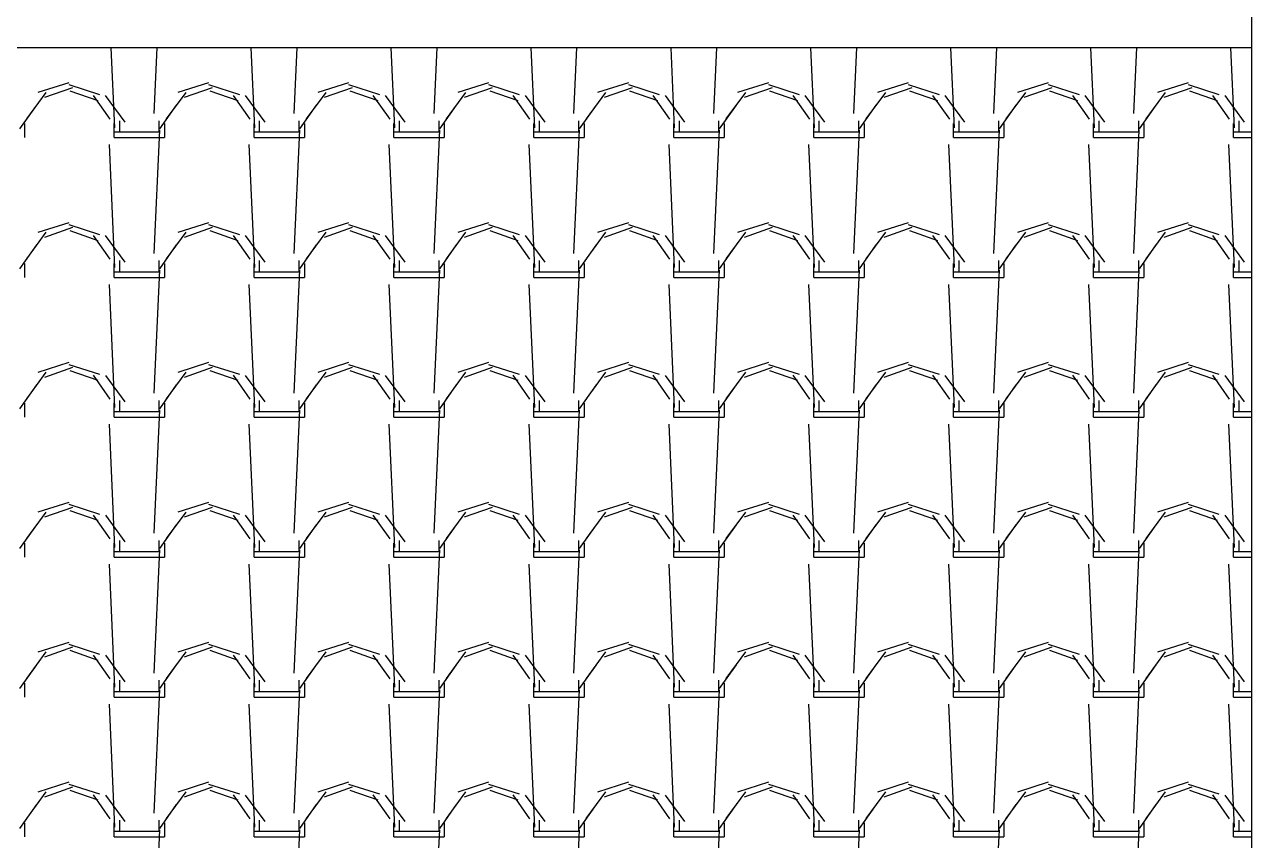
# Model space of a CAD drawing. Header units: millimetres. Extents: x 3923 to 4007, y 744 to 863.
# Drawn here: x 3936.375 to 3938.585, y 839.487 to 840.957 of the extents above; entities that cross this region are included whole.
import ezdxf

# ---------------------------------------------------------------- set-up
doc = ezdxf.new("R2010")
doc.units = ezdxf.units.MM
doc.layers.add('-HIDRO', color=8, linetype='Continuous')

msp = doc.modelspace()

# ---------------------------------------------------------------- linework, layer by layer
at = {"layer": '-HIDRO', "linetype": 'Continuous'}
for p, q in [((3938.5851, 855.4546), (3938.5851, 838.3035)), ((3938.5851, 840.915), (3929.0091, 840.915)), ((3936.5383, 840.7711), (3936.5317, 840.915)), ((3936.609, 840.7967), (3936.6144, 840.915)), ((3936.7903, 840.7711), (3936.7837, 840.915)), ((3936.861, 840.7967), (3936.8664, 840.915)), ((3937.0423, 840.7711), (3937.0358, 840.915)), ((3937.113, 840.7967), (3937.1184, 840.915)), ((3937.2943, 840.7711), (3937.2878, 840.915)), ((3937.365, 840.7967), (3937.3704, 840.915)), ((3937.5463, 840.7711), (3937.5398, 840.915)), ((3937.617, 840.7967), (3937.6224, 840.915)), ((3937.7983, 840.7711), (3937.7918, 840.915)), ((3937.869, 840.7967), (3937.8744, 840.915)), ((3938.0503, 840.7711), (3938.0438, 840.915)), ((3938.121, 840.7967), (3938.1264, 840.915)), ((3938.3023, 840.7711), (3938.2958, 840.915)), ((3938.373, 840.7967), (3938.3784, 840.915)), ((3938.5543, 840.7711), (3938.5478, 840.915)), ((3936.4139, 840.8349), (3936.3787, 840.787)), ((3936.455, 840.8521), (3936.3996, 840.8345)), ((3936.4616, 840.8432), (3936.4112, 840.8256)), ((3936.5111, 840.8305), (3936.4556, 840.8482)), ((3936.5082, 840.8196), (3936.4578, 840.8373)), ((3936.6659, 840.8349), (3936.6307, 840.787)), ((3936.707, 840.8521), (3936.6516, 840.8345)), ((3936.7136, 840.8432), (3936.6632, 840.8256)), ((3936.7631, 840.8305), (3936.7076, 840.8482)), ((3936.7602, 840.8196), (3936.7098, 840.8373)), ((3936.9179, 840.8349), (3936.8827, 840.787)), ((3936.959, 840.8521), (3936.9036, 840.8345)), ((3936.9656, 840.8432), (3936.9152, 840.8256)), ((3937.0151, 840.8305), (3936.9596, 840.8482)), ((3937.0122, 840.8196), (3936.9618, 840.8373)), ((3937.1699, 840.8349), (3937.1347, 840.787)), ((3937.211, 840.8521), (3937.1556, 840.8345)), ((3937.2176, 840.8432), (3937.1672, 840.8256)), ((3937.2671, 840.8305), (3937.2116, 840.8482)), ((3937.2642, 840.8196), (3937.2138, 840.8373)), ((3937.4219, 840.8349), (3937.3867, 840.787)), ((3937.463, 840.8521), (3937.4076, 840.8345)), ((3937.4696, 840.8432), (3937.4192, 840.8256)), ((3937.5191, 840.8305), (3937.4636, 840.8482)), ((3937.5162, 840.8196), (3937.4658, 840.8373)), ((3937.6739, 840.8349), (3937.6387, 840.787)), ((3937.715, 840.8521), (3937.6596, 840.8345)), ((3937.7216, 840.8432), (3937.6712, 840.8256)), ((3937.7711, 840.8305), (3937.7157, 840.8482)), ((3937.7682, 840.8196), (3937.7178, 840.8373)), ((3937.9259, 840.8349), (3937.8907, 840.787)), ((3937.967, 840.8521), (3937.9116, 840.8345)), ((3937.9736, 840.8432), (3937.9232, 840.8256)), ((3938.0231, 840.8305), (3937.9677, 840.8482)), ((3938.0202, 840.8196), (3937.9698, 840.8373)), ((3938.1779, 840.8349), (3938.1427, 840.787)), ((3938.219, 840.8521), (3938.1636, 840.8345)), ((3938.2256, 840.8432), (3938.1752, 840.8256)), ((3938.2751, 840.8305), (3938.2197, 840.8482)), ((3938.2722, 840.8196), (3938.2218, 840.8373)), ((3938.4299, 840.8349), (3938.3946, 840.787)), ((3938.471, 840.8521), (3938.4156, 840.8345)), ((3938.4776, 840.8432), (3938.4272, 840.8256)), ((3938.5271, 840.8305), (3938.4717, 840.8482)), ((3938.5242, 840.8196), (3938.4738, 840.8373)), ((3936.3968, 840.8119), (3936.3666, 840.769)), ((3936.5297, 840.7864), (3936.4995, 840.8293)), ((3936.5568, 840.7811), (3936.5215, 840.829)), ((3936.6488, 840.8119), (3936.6186, 840.769)), ((3936.7817, 840.7864), (3936.7515, 840.8293)), ((3936.8088, 840.7811), (3936.7735, 840.829)), ((3936.9008, 840.8119), (3936.8706, 840.769)), ((3937.0337, 840.7864), (3937.0035, 840.8293)), ((3937.0608, 840.7811), (3937.0255, 840.829)), ((3937.1528, 840.8119), (3937.1226, 840.769)), ((3937.2857, 840.7864), (3937.2555, 840.8293)), ((3937.3128, 840.7811), (3937.2775, 840.829)), ((3937.4048, 840.8119), (3937.3746, 840.769)), ((3937.5377, 840.7864), (3937.5075, 840.8293)), ((3937.5648, 840.7811), (3937.5295, 840.829)), ((3937.6568, 840.8119), (3937.6266, 840.769)), ((3937.7897, 840.7864), (3937.7595, 840.8293)), ((3937.8168, 840.7811), (3937.7815, 840.829)), ((3937.9088, 840.8119), (3937.8786, 840.769)), ((3938.0417, 840.7864), (3938.0115, 840.8293)), ((3938.0688, 840.7811), (3938.0335, 840.829)), ((3938.1608, 840.8119), (3938.1306, 840.769)), ((3938.2937, 840.7864), (3938.2635, 840.8293)), ((3938.3208, 840.7811), (3938.2855, 840.829)), ((3938.4128, 840.8119), (3938.3826, 840.769)), ((3938.5457, 840.7864), (3938.5155, 840.8293)), ((3938.5728, 840.7811), (3938.5375, 840.829)), ((3936.3754, 840.7788), (3936.3754, 840.7536)), ((3936.5367, 840.7536), (3936.5367, 840.7788)), ((3936.5468, 840.7637), (3936.5468, 840.7838)), ((3936.6174, 840.7838), (3936.6174, 840.7637)), ((3936.6274, 840.7788), (3936.6274, 840.7536)), ((3936.7887, 840.7536), (3936.7887, 840.7788)), ((3936.7988, 840.7637), (3936.7988, 840.7838)), ((3936.8694, 840.7838), (3936.8694, 840.7637)), ((3936.8794, 840.7788), (3936.8794, 840.7536)), ((3937.0407, 840.7536), (3937.0407, 840.7788)), ((3937.0508, 840.7637), (3937.0508, 840.7838)), ((3937.1214, 840.7838), (3937.1214, 840.7637)), ((3937.1314, 840.7788), (3937.1314, 840.7536)), ((3937.2927, 840.7536), (3937.2927, 840.7788)), ((3937.3028, 840.7637), (3937.3028, 840.7838)), ((3937.3734, 840.7838), (3937.3734, 840.7637)), ((3937.3834, 840.7788), (3937.3834, 840.7536)), ((3937.5447, 840.7536), (3937.5447, 840.7788)), ((3937.5548, 840.7637), (3937.5548, 840.7838)), ((3937.6254, 840.7838), (3937.6254, 840.7637)), ((3937.6354, 840.7788), (3937.6354, 840.7536)), ((3937.7967, 840.7536), (3937.7967, 840.7788)), ((3937.8068, 840.7637), (3937.8068, 840.7838)), ((3937.8774, 840.7838), (3937.8774, 840.7637)), ((3937.8874, 840.7788), (3937.8874, 840.7536)), ((3938.0487, 840.7536), (3938.0487, 840.7788)), ((3938.0588, 840.7637), (3938.0588, 840.7838)), ((3938.1294, 840.7838), (3938.1294, 840.7637)), ((3938.1394, 840.7788), (3938.1394, 840.7536)), ((3938.3007, 840.7536), (3938.3007, 840.7788)), ((3938.3108, 840.7637), (3938.3108, 840.7838)), ((3938.3814, 840.7838), (3938.3814, 840.7637)), ((3938.3914, 840.7788), (3938.3914, 840.7536)), ((3938.5527, 840.7536), (3938.5527, 840.7788)), ((3938.5628, 840.7637), (3938.5628, 840.7838)), ((3936.5367, 840.7637), (3936.5468, 840.7637)), ((3936.5367, 840.7536), (3936.5468, 840.7536)), ((3936.5468, 840.7637), (3936.6174, 840.7637)), ((3936.5468, 840.7536), (3936.6274, 840.7536)), ((3936.609, 840.5447), (3936.6191, 840.7665)), ((3936.7887, 840.7637), (3936.7988, 840.7637)), ((3936.7887, 840.7536), (3936.7988, 840.7536)), ((3936.7988, 840.7637), (3936.8694, 840.7637)), ((3936.7988, 840.7536), (3936.8794, 840.7536)), ((3936.861, 840.5447), (3936.8711, 840.7665)), ((3937.0407, 840.7637), (3937.0508, 840.7637)), ((3937.0407, 840.7536), (3937.0508, 840.7536)), ((3937.0508, 840.7637), (3937.1214, 840.7637)), ((3937.0508, 840.7536), (3937.1314, 840.7536)), ((3937.113, 840.5447), (3937.1231, 840.7665)), ((3937.2927, 840.7637), (3937.3028, 840.7637)), ((3937.2927, 840.7536), (3937.3028, 840.7536)), ((3937.3028, 840.7637), (3937.3734, 840.7637)), ((3937.3028, 840.7536), (3937.3834, 840.7536)), ((3937.365, 840.5447), (3937.3751, 840.7665)), ((3937.5447, 840.7637), (3937.5548, 840.7637)), ((3937.5447, 840.7536), (3937.5548, 840.7536)), ((3937.5548, 840.7637), (3937.6254, 840.7637)), ((3937.5548, 840.7536), (3937.6354, 840.7536)), ((3937.617, 840.5447), (3937.6271, 840.7665)), ((3937.7967, 840.7637), (3937.8068, 840.7637)), ((3937.7967, 840.7536), (3937.8068, 840.7536)), ((3937.8068, 840.7637), (3937.8774, 840.7637)), ((3937.8068, 840.7536), (3937.8874, 840.7536)), ((3937.869, 840.5447), (3937.8791, 840.7665)), ((3938.0487, 840.7637), (3938.0588, 840.7637)), ((3938.0487, 840.7536), (3938.0588, 840.7536)), ((3938.0588, 840.7637), (3938.1294, 840.7637)), ((3938.0588, 840.7536), (3938.1394, 840.7536)), ((3938.121, 840.5447), (3938.1311, 840.7665)), ((3938.3007, 840.7637), (3938.3108, 840.7637)), ((3938.3007, 840.7536), (3938.3108, 840.7536)), ((3938.3108, 840.7637), (3938.3814, 840.7637)), ((3938.3108, 840.7536), (3938.3914, 840.7536)), ((3938.373, 840.5447), (3938.3831, 840.7665)), ((3938.5527, 840.7637), (3938.5628, 840.7637)), ((3938.5527, 840.7536), (3938.5628, 840.7536)), ((3938.5628, 840.7637), (3938.5851, 840.7637)), ((3938.5628, 840.7536), (3938.5851, 840.7536)), ((3936.5383, 840.5191), (3936.5282, 840.7409)), ((3936.7903, 840.5191), (3936.7802, 840.7409)), ((3937.0423, 840.5191), (3937.0322, 840.7409)), ((3937.2943, 840.5191), (3937.2842, 840.7409)), ((3937.5463, 840.5191), (3937.5362, 840.7409)), ((3937.7983, 840.5191), (3937.7882, 840.7409)), ((3938.0503, 840.5191), (3938.0402, 840.7409)), ((3938.3023, 840.5191), (3938.2922, 840.7409)), ((3938.5543, 840.5191), (3938.5442, 840.7409)), ((3936.455, 840.6001), (3936.3996, 840.5825)), ((3936.4616, 840.5912), (3936.4112, 840.5736)), ((3936.5111, 840.5785), (3936.4556, 840.5962)), ((3936.707, 840.6001), (3936.6516, 840.5825)), ((3936.7136, 840.5912), (3936.6632, 840.5736)), ((3936.7631, 840.5785), (3936.7076, 840.5962)), ((3936.959, 840.6001), (3936.9036, 840.5825)), ((3936.9656, 840.5912), (3936.9152, 840.5736)), ((3937.0151, 840.5785), (3936.9596, 840.5962)), ((3937.211, 840.6001), (3937.1556, 840.5825)), ((3937.2176, 840.5912), (3937.1672, 840.5736)), ((3937.2671, 840.5785), (3937.2116, 840.5962)), ((3937.463, 840.6001), (3937.4076, 840.5825)), ((3937.4696, 840.5912), (3937.4192, 840.5736)), ((3937.5191, 840.5785), (3937.4636, 840.5962)), ((3937.715, 840.6001), (3937.6596, 840.5825)), ((3937.7216, 840.5912), (3937.6712, 840.5736)), ((3937.7711, 840.5785), (3937.7157, 840.5962)), ((3937.967, 840.6001), (3937.9116, 840.5825)), ((3937.9736, 840.5912), (3937.9232, 840.5736)), ((3938.0231, 840.5785), (3937.9677, 840.5962)), ((3938.219, 840.6001), (3938.1636, 840.5825)), ((3938.2256, 840.5912), (3938.1752, 840.5736)), ((3938.2751, 840.5785), (3938.2197, 840.5962)), ((3938.471, 840.6001), (3938.4156, 840.5825)), ((3938.4776, 840.5912), (3938.4272, 840.5736)), ((3938.5271, 840.5785), (3938.4717, 840.5962)), ((3936.4139, 840.5829), (3936.3787, 840.535)), ((3936.5082, 840.5676), (3936.4578, 840.5853)), ((3936.5297, 840.5344), (3936.4995, 840.5773)), ((3936.5568, 840.5291), (3936.5215, 840.577)), ((3936.6659, 840.5829), (3936.6307, 840.535)), ((3936.7602, 840.5676), (3936.7098, 840.5853)), ((3936.7817, 840.5344), (3936.7515, 840.5773)), ((3936.8088, 840.5291), (3936.7735, 840.577)), ((3936.9179, 840.5829), (3936.8827, 840.535)), ((3937.0122, 840.5676), (3936.9618, 840.5853)), ((3937.0337, 840.5344), (3937.0035, 840.5773)), ((3937.0608, 840.5291), (3937.0255, 840.577)), ((3937.1699, 840.5829), (3937.1347, 840.535)), ((3937.2642, 840.5676), (3937.2138, 840.5853)), ((3937.2857, 840.5344), (3937.2555, 840.5773)), ((3937.3128, 840.5291), (3937.2775, 840.577)), ((3937.4219, 840.5829), (3937.3867, 840.535)), ((3937.5162, 840.5676), (3937.4658, 840.5853)), ((3937.5377, 840.5344), (3937.5075, 840.5773)), ((3937.5648, 840.5291), (3937.5295, 840.577)), ((3937.6739, 840.5829), (3937.6387, 840.535)), ((3937.7682, 840.5676), (3937.7178, 840.5853)), ((3937.7897, 840.5344), (3937.7595, 840.5773)), ((3937.8168, 840.5291), (3937.7815, 840.577)), ((3937.9259, 840.5829), (3937.8907, 840.535)), ((3938.0202, 840.5676), (3937.9698, 840.5853)), ((3938.0417, 840.5344), (3938.0115, 840.5773)), ((3938.0688, 840.5291), (3938.0335, 840.577)), ((3938.1779, 840.5829), (3938.1426, 840.535)), ((3938.2722, 840.5676), (3938.2218, 840.5853)), ((3938.2937, 840.5344), (3938.2635, 840.5773)), ((3938.3208, 840.5291), (3938.2855, 840.577)), ((3938.4299, 840.5829), (3938.3946, 840.535)), ((3938.5242, 840.5676), (3938.4738, 840.5853)), ((3938.5457, 840.5344), (3938.5155, 840.5773)), ((3938.5728, 840.5291), (3938.5375, 840.577)), ((3936.3968, 840.5599), (3936.3666, 840.517)), ((3936.6488, 840.5599), (3936.6186, 840.517)), ((3936.9008, 840.5599), (3936.8706, 840.517)), ((3937.1528, 840.5599), (3937.1226, 840.517)), ((3937.4048, 840.5599), (3937.3746, 840.517)), ((3937.6568, 840.5599), (3937.6266, 840.517)), ((3937.9088, 840.5599), (3937.8786, 840.517)), ((3938.1608, 840.5599), (3938.1306, 840.517)), ((3938.4128, 840.5599), (3938.3826, 840.517)), ((3936.3754, 840.5268), (3936.3754, 840.5016)), ((3936.5367, 840.5016), (3936.5367, 840.5268)), ((3936.5468, 840.5117), (3936.5468, 840.5318)), ((3936.6174, 840.5318), (3936.6174, 840.5117)), ((3936.6274, 840.5268), (3936.6274, 840.5016)), ((3936.7887, 840.5016), (3936.7887, 840.5268)), ((3936.7988, 840.5117), (3936.7988, 840.5318)), ((3936.8694, 840.5318), (3936.8694, 840.5117)), ((3936.8794, 840.5268), (3936.8794, 840.5016)), ((3937.0407, 840.5016), (3937.0407, 840.5268)), ((3937.0508, 840.5117), (3937.0508, 840.5318)), ((3937.1214, 840.5318), (3937.1214, 840.5117)), ((3937.1314, 840.5268), (3937.1314, 840.5016)), ((3937.2927, 840.5016), (3937.2927, 840.5268)), ((3937.3028, 840.5117), (3937.3028, 840.5318)), ((3937.3734, 840.5318), (3937.3734, 840.5117)), ((3937.3834, 840.5268), (3937.3834, 840.5016)), ((3937.5447, 840.5016), (3937.5447, 840.5268)), ((3937.5548, 840.5117), (3937.5548, 840.5318)), ((3937.6254, 840.5318), (3937.6254, 840.5117)), ((3937.6354, 840.5268), (3937.6354, 840.5016)), ((3937.7967, 840.5016), (3937.7967, 840.5268)), ((3937.8068, 840.5117), (3937.8068, 840.5318)), ((3937.8774, 840.5318), (3937.8774, 840.5117)), ((3937.8874, 840.5268), (3937.8874, 840.5016)), ((3938.0487, 840.5016), (3938.0487, 840.5268)), ((3938.0588, 840.5117), (3938.0588, 840.5318)), ((3938.1294, 840.5318), (3938.1294, 840.5117)), ((3938.1394, 840.5268), (3938.1394, 840.5016)), ((3938.3007, 840.5016), (3938.3007, 840.5268)), ((3938.3108, 840.5117), (3938.3108, 840.5318)), ((3938.3814, 840.5318), (3938.3814, 840.5117)), ((3938.3914, 840.5268), (3938.3914, 840.5016)), ((3938.5527, 840.5016), (3938.5527, 840.5268)), ((3938.5628, 840.5117), (3938.5628, 840.5318)), ((3936.5367, 840.5117), (3936.5468, 840.5117)), ((3936.5468, 840.5117), (3936.6174, 840.5117)), ((3936.609, 840.2927), (3936.6191, 840.5145)), ((3936.7887, 840.5117), (3936.7988, 840.5117)), ((3936.7988, 840.5117), (3936.8694, 840.5117)), ((3936.861, 840.2927), (3936.8711, 840.5145)), ((3937.0407, 840.5117), (3937.0508, 840.5117)), ((3937.0508, 840.5117), (3937.1214, 840.5117)), ((3937.113, 840.2927), (3937.1231, 840.5145)), ((3937.2927, 840.5117), (3937.3028, 840.5117)), ((3937.3028, 840.5117), (3937.3734, 840.5117)), ((3937.365, 840.2927), (3937.3751, 840.5145)), ((3937.5447, 840.5117), (3937.5548, 840.5117)), ((3937.5548, 840.5117), (3937.6254, 840.5117)), ((3937.617, 840.2927), (3937.6271, 840.5145)), ((3937.7967, 840.5117), (3937.8068, 840.5117)), ((3937.8068, 840.5117), (3937.8774, 840.5117)), ((3937.869, 840.2927), (3937.8791, 840.5145)), ((3938.0487, 840.5117), (3938.0588, 840.5117)), ((3938.0588, 840.5117), (3938.1294, 840.5117)), ((3938.121, 840.2927), (3938.1311, 840.5145)), ((3938.3007, 840.5117), (3938.3108, 840.5117)), ((3938.3108, 840.5117), (3938.3814, 840.5117)), ((3938.373, 840.2927), (3938.3831, 840.5145)), ((3938.5527, 840.5117), (3938.5628, 840.5117)), ((3938.5628, 840.5117), (3938.5851, 840.5117)), ((3936.5383, 840.2671), (3936.5282, 840.4889)), ((3936.5367, 840.5016), (3936.5468, 840.5016)), ((3936.5468, 840.5016), (3936.6274, 840.5016)), ((3936.7903, 840.2671), (3936.7802, 840.4889)), ((3936.7887, 840.5016), (3936.7988, 840.5016)), ((3936.7988, 840.5016), (3936.8794, 840.5016)), ((3937.0423, 840.2671), (3937.0322, 840.4889)), ((3937.0407, 840.5016), (3937.0508, 840.5016)), ((3937.0508, 840.5016), (3937.1314, 840.5016)), ((3937.2943, 840.2671), (3937.2842, 840.4889)), ((3937.2927, 840.5016), (3937.3028, 840.5016)), ((3937.3028, 840.5016), (3937.3834, 840.5016)), ((3937.5463, 840.2671), (3937.5362, 840.4889)), ((3937.5447, 840.5016), (3937.5548, 840.5016)), ((3937.5548, 840.5016), (3937.6354, 840.5016)), ((3937.7983, 840.2671), (3937.7882, 840.4889)), ((3937.7967, 840.5016), (3937.8068, 840.5016)), ((3937.8068, 840.5016), (3937.8874, 840.5016)), ((3938.0503, 840.2671), (3938.0402, 840.4889)), ((3938.0487, 840.5016), (3938.0588, 840.5016)), ((3938.0588, 840.5016), (3938.1394, 840.5016)), ((3938.3023, 840.2671), (3938.2922, 840.4889)), ((3938.3007, 840.5016), (3938.3108, 840.5016)), ((3938.3108, 840.5016), (3938.3914, 840.5016)), ((3938.5543, 840.2671), (3938.5442, 840.4889)), ((3938.5527, 840.5016), (3938.5628, 840.5016)), ((3938.5628, 840.5016), (3938.5851, 840.5016)), ((3936.455, 840.3481), (3936.3996, 840.3305)), ((3936.707, 840.3481), (3936.6516, 840.3305)), ((3936.959, 840.3481), (3936.9036, 840.3305)), ((3937.211, 840.3481), (3937.1556, 840.3305)), ((3937.463, 840.3481), (3937.4076, 840.3305)), ((3937.715, 840.3481), (3937.6596, 840.3305)), ((3937.967, 840.3481), (3937.9116, 840.3305)), ((3938.219, 840.3481), (3938.1636, 840.3305)), ((3938.471, 840.3481), (3938.4156, 840.3305)), ((3936.4139, 840.3309), (3936.3787, 840.283)), ((3936.4616, 840.3392), (3936.4112, 840.3215)), ((3936.5111, 840.3265), (3936.4556, 840.3442)), ((3936.5082, 840.3156), (3936.4578, 840.3333)), ((3936.6659, 840.3309), (3936.6307, 840.283)), ((3936.7136, 840.3392), (3936.6632, 840.3215)), ((3936.7631, 840.3265), (3936.7076, 840.3442)), ((3936.7602, 840.3156), (3936.7098, 840.3333)), ((3936.9179, 840.3309), (3936.8827, 840.283)), ((3936.9656, 840.3392), (3936.9152, 840.3215)), ((3937.0151, 840.3265), (3936.9596, 840.3442)), ((3937.0122, 840.3156), (3936.9618, 840.3333)), ((3937.1699, 840.3309), (3937.1347, 840.283)), ((3937.2176, 840.3392), (3937.1672, 840.3215)), ((3937.2671, 840.3265), (3937.2116, 840.3442)), ((3937.2642, 840.3156), (3937.2138, 840.3333)), ((3937.4219, 840.3309), (3937.3867, 840.283)), ((3937.4696, 840.3392), (3937.4192, 840.3215)), ((3937.5191, 840.3265), (3937.4636, 840.3442)), ((3937.5162, 840.3156), (3937.4658, 840.3333)), ((3937.6739, 840.3309), (3937.6387, 840.283)), ((3937.7216, 840.3392), (3937.6712, 840.3215)), ((3937.7711, 840.3265), (3937.7157, 840.3442)), ((3937.7682, 840.3156), (3937.7178, 840.3333)), ((3937.9259, 840.3309), (3937.8906, 840.283)), ((3937.9736, 840.3392), (3937.9232, 840.3215)), ((3938.0231, 840.3265), (3937.9677, 840.3442)), ((3938.0202, 840.3156), (3937.9698, 840.3333)), ((3938.1779, 840.3309), (3938.1426, 840.283)), ((3938.2256, 840.3392), (3938.1752, 840.3215)), ((3938.2751, 840.3265), (3938.2197, 840.3442)), ((3938.2722, 840.3156), (3938.2218, 840.3333)), ((3938.4299, 840.3309), (3938.3946, 840.283)), ((3938.4776, 840.3392), (3938.4272, 840.3215)), ((3938.5271, 840.3265), (3938.4717, 840.3442)), ((3938.5242, 840.3156), (3938.4738, 840.3333)), ((3936.3968, 840.3079), (3936.3666, 840.265)), ((3936.5297, 840.2824), (3936.4995, 840.3253)), ((3936.5568, 840.2771), (3936.5216, 840.325)), ((3936.6488, 840.3079), (3936.6186, 840.265)), ((3936.7817, 840.2824), (3936.7515, 840.3253)), ((3936.8088, 840.2771), (3936.7735, 840.325)), ((3936.9008, 840.3079), (3936.8706, 840.265)), ((3937.0337, 840.2824), (3937.0035, 840.3253)), ((3937.0608, 840.2771), (3937.0255, 840.325)), ((3937.1528, 840.3079), (3937.1226, 840.265)), ((3937.2857, 840.2824), (3937.2555, 840.3253)), ((3937.3128, 840.2771), (3937.2775, 840.325)), ((3937.4048, 840.3079), (3937.3746, 840.265)), ((3937.5377, 840.2824), (3937.5075, 840.3253)), ((3937.5648, 840.2771), (3937.5295, 840.325)), ((3937.6568, 840.3079), (3937.6266, 840.265)), ((3937.7897, 840.2824), (3937.7595, 840.3253)), ((3937.8168, 840.2771), (3937.7815, 840.325)), ((3937.9088, 840.3079), (3937.8786, 840.265)), ((3938.0417, 840.2824), (3938.0115, 840.3253)), ((3938.0688, 840.2771), (3938.0335, 840.325)), ((3938.1608, 840.3079), (3938.1306, 840.265)), ((3938.2937, 840.2824), (3938.2635, 840.3253)), ((3938.3208, 840.2771), (3938.2855, 840.325)), ((3938.4129, 840.3079), (3938.3826, 840.265)), ((3938.5457, 840.2824), (3938.5155, 840.3253)), ((3938.5728, 840.2771), (3938.5375, 840.325)), ((3936.3754, 840.2748), (3936.3754, 840.2496)), ((3936.5367, 840.2496), (3936.5367, 840.2748)), ((3936.5367, 840.2597), (3936.5468, 840.2597)), ((3936.5468, 840.2597), (3936.5468, 840.2798)), ((3936.5468, 840.2597), (3936.6174, 840.2597)), ((3936.609, 840.0407), (3936.6191, 840.2625)), ((3936.6174, 840.2798), (3936.6174, 840.2597)), ((3936.6274, 840.2748), (3936.6274, 840.2496)), ((3936.7887, 840.2496), (3936.7887, 840.2748)), ((3936.7887, 840.2597), (3936.7988, 840.2597)), ((3936.7988, 840.2597), (3936.7988, 840.2798)), ((3936.7988, 840.2597), (3936.8694, 840.2597)), ((3936.861, 840.0407), (3936.8711, 840.2625)), ((3936.8694, 840.2798), (3936.8694, 840.2597)), ((3936.8794, 840.2748), (3936.8794, 840.2496)), ((3937.0407, 840.2496), (3937.0407, 840.2748)), ((3937.0407, 840.2597), (3937.0508, 840.2597)), ((3937.0508, 840.2597), (3937.0508, 840.2798)), ((3937.0508, 840.2597), (3937.1214, 840.2597)), ((3937.113, 840.0407), (3937.1231, 840.2625)), ((3937.1214, 840.2798), (3937.1214, 840.2597)), ((3937.1314, 840.2748), (3937.1314, 840.2496)), ((3937.2927, 840.2496), (3937.2927, 840.2748)), ((3937.2927, 840.2597), (3937.3028, 840.2597)), ((3937.3028, 840.2597), (3937.3028, 840.2798)), ((3937.3028, 840.2597), (3937.3734, 840.2597)), ((3937.365, 840.0407), (3937.3751, 840.2625)), ((3937.3734, 840.2798), (3937.3734, 840.2597)), ((3937.3834, 840.2748), (3937.3834, 840.2496)), ((3937.5447, 840.2496), (3937.5447, 840.2748)), ((3937.5447, 840.2597), (3937.5548, 840.2597)), ((3937.5548, 840.2597), (3937.5548, 840.2798)), ((3937.5548, 840.2597), (3937.6254, 840.2597)), ((3937.617, 840.0407), (3937.6271, 840.2625)), ((3937.6254, 840.2798), (3937.6254, 840.2597)), ((3937.6354, 840.2748), (3937.6354, 840.2496)), ((3937.7967, 840.2496), (3937.7967, 840.2748)), ((3937.7967, 840.2597), (3937.8068, 840.2597)), ((3937.8068, 840.2597), (3937.8068, 840.2798)), ((3937.8068, 840.2597), (3937.8774, 840.2597)), ((3937.869, 840.0407), (3937.8791, 840.2625)), ((3937.8774, 840.2798), (3937.8774, 840.2597)), ((3937.8874, 840.2748), (3937.8874, 840.2496)), ((3938.0487, 840.2496), (3938.0487, 840.2748)), ((3938.0487, 840.2597), (3938.0588, 840.2597)), ((3938.0588, 840.2597), (3938.0588, 840.2798)), ((3938.0588, 840.2597), (3938.1294, 840.2597)), ((3938.121, 840.0407), (3938.1311, 840.2625)), ((3938.1294, 840.2798), (3938.1294, 840.2597)), ((3938.1394, 840.2748), (3938.1394, 840.2496)), ((3938.3007, 840.2496), (3938.3007, 840.2748)), ((3938.3007, 840.2597), (3938.3108, 840.2597)), ((3938.3108, 840.2597), (3938.3108, 840.2798)), ((3938.3108, 840.2597), (3938.3814, 840.2597)), ((3938.373, 840.0407), (3938.3831, 840.2625)), ((3938.3814, 840.2798), (3938.3814, 840.2597)), ((3938.3914, 840.2748), (3938.3914, 840.2496)), ((3938.5527, 840.2496), (3938.5527, 840.2748)), ((3938.5527, 840.2597), (3938.5628, 840.2597)), ((3938.5628, 840.2597), (3938.5628, 840.2798)), ((3938.5628, 840.2597), (3938.5851, 840.2597)), ((3936.5367, 840.2496), (3936.5468, 840.2496)), ((3936.5468, 840.2496), (3936.6274, 840.2496)), ((3936.7887, 840.2496), (3936.7988, 840.2496)), ((3936.7988, 840.2496), (3936.8794, 840.2496)), ((3937.0407, 840.2496), (3937.0508, 840.2496)), ((3937.0508, 840.2496), (3937.1314, 840.2496)), ((3937.2927, 840.2496), (3937.3028, 840.2496)), ((3937.3028, 840.2496), (3937.3834, 840.2496)), ((3937.5447, 840.2496), (3937.5548, 840.2496)), ((3937.5548, 840.2496), (3937.6354, 840.2496)), ((3937.7967, 840.2496), (3937.8068, 840.2496)), ((3937.8068, 840.2496), (3937.8874, 840.2496)), ((3938.0487, 840.2496), (3938.0588, 840.2496)), ((3938.0588, 840.2496), (3938.1394, 840.2496)), ((3938.3007, 840.2496), (3938.3108, 840.2496)), ((3938.3108, 840.2496), (3938.3914, 840.2496)), ((3938.5527, 840.2496), (3938.5628, 840.2496)), ((3938.5628, 840.2496), (3938.5851, 840.2496)), ((3936.5383, 840.0151), (3936.5282, 840.2369)), ((3936.7903, 840.0151), (3936.7802, 840.2369)), ((3937.0423, 840.0151), (3937.0322, 840.2369)), ((3937.2943, 840.0151), (3937.2842, 840.2369)), ((3937.5463, 840.0151), (3937.5362, 840.2369)), ((3937.7983, 840.0151), (3937.7882, 840.2369)), ((3938.0503, 840.0151), (3938.0402, 840.2369)), ((3938.3023, 840.0151), (3938.2922, 840.2369)), ((3938.5543, 840.0151), (3938.5442, 840.2369)), ((3936.455, 840.0961), (3936.3996, 840.0785)), ((3936.4616, 840.0872), (3936.4112, 840.0695)), ((3936.5111, 840.0745), (3936.4556, 840.0922)), ((3936.707, 840.0961), (3936.6516, 840.0785)), ((3936.7136, 840.0872), (3936.6632, 840.0695)), ((3936.7631, 840.0745), (3936.7076, 840.0922)), ((3936.959, 840.0961), (3936.9036, 840.0785)), ((3936.9656, 840.0872), (3936.9152, 840.0695)), ((3937.0151, 840.0745), (3936.9596, 840.0922)), ((3937.211, 840.0961), (3937.1556, 840.0785)), ((3937.2176, 840.0872), (3937.1672, 840.0695)), ((3937.2671, 840.0745), (3937.2116, 840.0922)), ((3937.463, 840.0961), (3937.4076, 840.0785)), ((3937.4696, 840.0872), (3937.4192, 840.0695)), ((3937.5191, 840.0745), (3937.4636, 840.0922)), ((3937.715, 840.0961), (3937.6596, 840.0785)), ((3937.7216, 840.0872), (3937.6712, 840.0695)), ((3937.7711, 840.0745), (3937.7157, 840.0922)), ((3937.967, 840.0961), (3937.9116, 840.0785)), ((3937.9736, 840.0872), (3937.9232, 840.0695)), ((3938.0231, 840.0745), (3937.9677, 840.0922)), ((3938.219, 840.0961), (3938.1636, 840.0785)), ((3938.2256, 840.0872), (3938.1752, 840.0695)), ((3938.2751, 840.0745), (3938.2197, 840.0922)), ((3938.471, 840.0961), (3938.4156, 840.0785)), ((3938.4776, 840.0872), (3938.4272, 840.0695)), ((3938.5271, 840.0745), (3938.4717, 840.0922)), ((3936.4139, 840.0789), (3936.3787, 840.031)), ((3936.5082, 840.0636), (3936.4578, 840.0813)), ((3936.5297, 840.0304), (3936.4995, 840.0733)), ((3936.5568, 840.0251), (3936.5216, 840.073)), ((3936.6659, 840.0789), (3936.6307, 840.031)), ((3936.7602, 840.0636), (3936.7098, 840.0813)), ((3936.7817, 840.0304), (3936.7515, 840.0733)), ((3936.8088, 840.0251), (3936.7736, 840.073)), ((3936.9179, 840.0789), (3936.8827, 840.031)), ((3937.0122, 840.0636), (3936.9618, 840.0813)), ((3937.0337, 840.0304), (3937.0035, 840.0733)), ((3937.0608, 840.0251), (3937.0255, 840.073)), ((3937.1699, 840.0789), (3937.1347, 840.031)), ((3937.2642, 840.0636), (3937.2138, 840.0813)), ((3937.2857, 840.0304), (3937.2555, 840.0733)), ((3937.3128, 840.0251), (3937.2775, 840.073)), ((3937.4219, 840.0789), (3937.3867, 840.031)), ((3937.5162, 840.0636), (3937.4658, 840.0813)), ((3937.5377, 840.0304), (3937.5075, 840.0733)), ((3937.5648, 840.0251), (3937.5295, 840.073)), ((3937.6739, 840.0789), (3937.6387, 840.031)), ((3937.7682, 840.0636), (3937.7178, 840.0813)), ((3937.7897, 840.0304), (3937.7595, 840.0733)), ((3937.8168, 840.0251), (3937.7815, 840.073)), ((3937.9259, 840.0789), (3937.8906, 840.031)), ((3938.0202, 840.0636), (3937.9698, 840.0813)), ((3938.0417, 840.0304), (3938.0115, 840.0733)), ((3938.0688, 840.0251), (3938.0335, 840.073)), ((3938.1779, 840.0789), (3938.1426, 840.031)), ((3938.2722, 840.0636), (3938.2218, 840.0813)), ((3938.2937, 840.0304), (3938.2635, 840.0733)), ((3938.3208, 840.0251), (3938.2855, 840.073)), ((3938.4299, 840.0789), (3938.3946, 840.031)), ((3938.5242, 840.0636), (3938.4738, 840.0813)), ((3938.5457, 840.0304), (3938.5155, 840.0733)), ((3938.5728, 840.0251), (3938.5375, 840.073)), ((3936.3968, 840.0559), (3936.3666, 840.013)), ((3936.6488, 840.0559), (3936.6186, 840.013)), ((3936.9008, 840.0559), (3936.8706, 840.013)), ((3937.1528, 840.0559), (3937.1226, 840.013)), ((3937.4048, 840.0559), (3937.3746, 840.013)), ((3937.6568, 840.0559), (3937.6266, 840.013)), ((3937.9088, 840.0559), (3937.8786, 840.013)), ((3938.1608, 840.0559), (3938.1306, 840.013)), ((3938.4129, 840.0559), (3938.3826, 840.013)), ((3936.3754, 840.0228), (3936.3754, 839.9976)), ((3936.5367, 839.9976), (3936.5367, 840.0228)), ((3936.5468, 840.0077), (3936.5468, 840.0278)), ((3936.6174, 840.0278), (3936.6174, 840.0077)), ((3936.6274, 840.0228), (3936.6274, 839.9976)), ((3936.7887, 839.9976), (3936.7887, 840.0228)), ((3936.7988, 840.0077), (3936.7988, 840.0278)), ((3936.8694, 840.0278), (3936.8694, 840.0077)), ((3936.8794, 840.0228), (3936.8794, 839.9976)), ((3937.0407, 839.9976), (3937.0407, 840.0228)), ((3937.0508, 840.0077), (3937.0508, 840.0278)), ((3937.1214, 840.0278), (3937.1214, 840.0077)), ((3937.1314, 840.0228), (3937.1314, 839.9976)), ((3937.2927, 839.9976), (3937.2927, 840.0228)), ((3937.3028, 840.0077), (3937.3028, 840.0278)), ((3937.3734, 840.0278), (3937.3734, 840.0077)), ((3937.3834, 840.0228), (3937.3834, 839.9976)), ((3937.5447, 839.9976), (3937.5447, 840.0228)), ((3937.5548, 840.0077), (3937.5548, 840.0278)), ((3937.6254, 840.0278), (3937.6254, 840.0077)), ((3937.6354, 840.0228), (3937.6354, 839.9976)), ((3937.7967, 839.9976), (3937.7967, 840.0228)), ((3937.8068, 840.0077), (3937.8068, 840.0278)), ((3937.8774, 840.0278), (3937.8774, 840.0077)), ((3937.8874, 840.0228), (3937.8874, 839.9976)), ((3938.0487, 839.9976), (3938.0487, 840.0228)), ((3938.0588, 840.0077), (3938.0588, 840.0278)), ((3938.1294, 840.0278), (3938.1294, 840.0077)), ((3938.1394, 840.0228), (3938.1394, 839.9976)), ((3938.3007, 839.9976), (3938.3007, 840.0228)), ((3938.3108, 840.0077), (3938.3108, 840.0278)), ((3938.3814, 840.0278), (3938.3814, 840.0077)), ((3938.3914, 840.0228), (3938.3914, 839.9976)), ((3938.5527, 839.9976), (3938.5527, 840.0228)), ((3938.5628, 840.0077), (3938.5628, 840.0278)), ((3936.5367, 840.0077), (3936.5468, 840.0077)), ((3936.5367, 839.9976), (3936.5468, 839.9976)), ((3936.5468, 840.0077), (3936.6174, 840.0077)), ((3936.5468, 839.9976), (3936.6274, 839.9976)), ((3936.609, 839.7887), (3936.6191, 840.0105)), ((3936.7887, 840.0077), (3936.7988, 840.0077)), ((3936.7887, 839.9976), (3936.7988, 839.9976)), ((3936.7988, 840.0077), (3936.8694, 840.0077)), ((3936.7988, 839.9976), (3936.8794, 839.9976)), ((3936.861, 839.7887), (3936.8711, 840.0105)), ((3937.0407, 840.0077), (3937.0508, 840.0077)), ((3937.0407, 839.9976), (3937.0508, 839.9976)), ((3937.0508, 840.0077), (3937.1214, 840.0077)), ((3937.0508, 839.9976), (3937.1314, 839.9976)), ((3937.113, 839.7887), (3937.1231, 840.0105)), ((3937.2927, 840.0077), (3937.3028, 840.0077)), ((3937.2927, 839.9976), (3937.3028, 839.9976)), ((3937.3028, 840.0077), (3937.3734, 840.0077)), ((3937.3028, 839.9976), (3937.3834, 839.9976)), ((3937.365, 839.7887), (3937.3751, 840.0105)), ((3937.5447, 840.0077), (3937.5548, 840.0077)), ((3937.5447, 839.9976), (3937.5548, 839.9976)), ((3937.5548, 840.0077), (3937.6254, 840.0077)), ((3937.5548, 839.9976), (3937.6354, 839.9976)), ((3937.617, 839.7887), (3937.6271, 840.0105)), ((3937.7967, 840.0077), (3937.8068, 840.0077)), ((3937.7967, 839.9976), (3937.8068, 839.9976)), ((3937.8068, 840.0077), (3937.8774, 840.0077)), ((3937.8068, 839.9976), (3937.8874, 839.9976)), ((3937.869, 839.7887), (3937.8791, 840.0105)), ((3938.0487, 840.0077), (3938.0588, 840.0077)), ((3938.0487, 839.9976), (3938.0588, 839.9976)), ((3938.0588, 840.0077), (3938.1294, 840.0077)), ((3938.0588, 839.9976), (3938.1394, 839.9976)), ((3938.121, 839.7887), (3938.1311, 840.0105)), ((3938.3007, 840.0077), (3938.3108, 840.0077)), ((3938.3007, 839.9976), (3938.3108, 839.9976)), ((3938.3108, 840.0077), (3938.3814, 840.0077)), ((3938.3108, 839.9976), (3938.3914, 839.9976)), ((3938.373, 839.7887), (3938.3831, 840.0105)), ((3938.5527, 840.0077), (3938.5628, 840.0077)), ((3938.5527, 839.9976), (3938.5628, 839.9976)), ((3938.5628, 840.0077), (3938.5851, 840.0077)), ((3938.5628, 839.9976), (3938.5851, 839.9976)), ((3936.5383, 839.7631), (3936.5282, 839.9849)), ((3936.7903, 839.7631), (3936.7802, 839.9849)), ((3937.0423, 839.7631), (3937.0322, 839.9849)), ((3937.2943, 839.7631), (3937.2842, 839.9849)), ((3937.5463, 839.7631), (3937.5362, 839.9849)), ((3937.7983, 839.7631), (3937.7882, 839.9849)), ((3938.0503, 839.7631), (3938.0402, 839.9849)), ((3938.3023, 839.7631), (3938.2922, 839.9849)), ((3938.5543, 839.7631), (3938.5442, 839.9849)), ((3936.455, 839.8441), (3936.3996, 839.8265)), ((3936.5111, 839.8225), (3936.4556, 839.8402)), ((3936.707, 839.8441), (3936.6516, 839.8265)), ((3936.7631, 839.8225), (3936.7076, 839.8402)), ((3936.959, 839.8441), (3936.9036, 839.8265)), ((3937.0151, 839.8225), (3936.9596, 839.8402)), ((3937.211, 839.8441), (3937.1556, 839.8265)), ((3937.2671, 839.8225), (3937.2116, 839.8402)), ((3937.463, 839.8441), (3937.4076, 839.8265)), ((3937.5191, 839.8225), (3937.4636, 839.8402)), ((3937.715, 839.8441), (3937.6596, 839.8265)), ((3937.7711, 839.8225), (3937.7157, 839.8402)), ((3937.967, 839.8441), (3937.9116, 839.8265)), ((3938.0231, 839.8225), (3937.9677, 839.8402)), ((3938.219, 839.8441), (3938.1636, 839.8265)), ((3938.2751, 839.8225), (3938.2197, 839.8402)), ((3938.471, 839.8441), (3938.4156, 839.8265)), ((3938.5271, 839.8225), (3938.4717, 839.8402)), ((3936.4139, 839.8269), (3936.3787, 839.779)), ((3936.4616, 839.8352), (3936.4112, 839.8175)), ((3936.5082, 839.8116), (3936.4578, 839.8293)), ((3936.5297, 839.7784), (3936.4995, 839.8213)), ((3936.5568, 839.7731), (3936.5216, 839.821)), ((3936.6659, 839.8269), (3936.6307, 839.779)), ((3936.7136, 839.8352), (3936.6632, 839.8175)), ((3936.7602, 839.8116), (3936.7098, 839.8293)), ((3936.7817, 839.7784), (3936.7515, 839.8213)), ((3936.8088, 839.7731), (3936.7736, 839.821)), ((3936.9179, 839.8269), (3936.8827, 839.779)), ((3936.9656, 839.8352), (3936.9152, 839.8175)), ((3937.0122, 839.8116), (3936.9618, 839.8293)), ((3937.0337, 839.7784), (3937.0035, 839.8213)), ((3937.0608, 839.7731), (3937.0256, 839.821)), ((3937.1699, 839.8269), (3937.1347, 839.779)), ((3937.2176, 839.8352), (3937.1672, 839.8175)), ((3937.2642, 839.8116), (3937.2138, 839.8293)), ((3937.2857, 839.7784), (3937.2555, 839.8213)), ((3937.3128, 839.7731), (3937.2775, 839.821)), ((3937.4219, 839.8269), (3937.3867, 839.779)), ((3937.4696, 839.8352), (3937.4192, 839.8175)), ((3937.5162, 839.8116), (3937.4658, 839.8293)), ((3937.5377, 839.7784), (3937.5075, 839.8213)), ((3937.5648, 839.7731), (3937.5295, 839.821)), ((3937.6739, 839.8269), (3937.6386, 839.779)), ((3937.7216, 839.8352), (3937.6712, 839.8175)), ((3937.7682, 839.8116), (3937.7178, 839.8293)), ((3937.7897, 839.7784), (3937.7595, 839.8213)), ((3937.8168, 839.7731), (3937.7815, 839.821)), ((3937.9259, 839.8269), (3937.8906, 839.779)), ((3937.9736, 839.8352), (3937.9232, 839.8175)), ((3938.0202, 839.8116), (3937.9698, 839.8293)), ((3938.0417, 839.7784), (3938.0115, 839.8213)), ((3938.0688, 839.7731), (3938.0335, 839.821)), ((3938.1779, 839.8269), (3938.1426, 839.779)), ((3938.2256, 839.8352), (3938.1752, 839.8175)), ((3938.2722, 839.8116), (3938.2218, 839.8293)), ((3938.2937, 839.7784), (3938.2635, 839.8213)), ((3938.3208, 839.7731), (3938.2855, 839.821)), ((3938.4299, 839.8269), (3938.3946, 839.779)), ((3938.4776, 839.8352), (3938.4272, 839.8175)), ((3938.5242, 839.8116), (3938.4738, 839.8293)), ((3938.5457, 839.7784), (3938.5155, 839.8213)), ((3938.5728, 839.7731), (3938.5375, 839.821)), ((3936.3968, 839.8039), (3936.3666, 839.761)), ((3936.6488, 839.8039), (3936.6186, 839.761)), ((3936.9008, 839.8039), (3936.8706, 839.761)), ((3937.1528, 839.8039), (3937.1226, 839.761)), ((3937.4048, 839.8039), (3937.3746, 839.761)), ((3937.6568, 839.8039), (3937.6266, 839.761)), ((3937.9088, 839.8039), (3937.8786, 839.761)), ((3938.1609, 839.8039), (3938.1306, 839.761)), ((3938.4129, 839.8039), (3938.3826, 839.761)), ((3936.5468, 839.7557), (3936.5468, 839.7758)), ((3936.6174, 839.7758), (3936.6174, 839.7557)), ((3936.7988, 839.7557), (3936.7988, 839.7758)), ((3936.8694, 839.7758), (3936.8694, 839.7557)), ((3937.0508, 839.7557), (3937.0508, 839.7758)), ((3937.1214, 839.7758), (3937.1214, 839.7557)), ((3937.3028, 839.7557), (3937.3028, 839.7758)), ((3937.3734, 839.7758), (3937.3734, 839.7557)), ((3937.5548, 839.7557), (3937.5548, 839.7758)), ((3937.6254, 839.7758), (3937.6254, 839.7557)), ((3937.8068, 839.7557), (3937.8068, 839.7758)), ((3937.8774, 839.7758), (3937.8774, 839.7557)), ((3938.0588, 839.7557), (3938.0588, 839.7758)), ((3938.1294, 839.7758), (3938.1294, 839.7557)), ((3938.3108, 839.7557), (3938.3108, 839.7758)), ((3938.3814, 839.7758), (3938.3814, 839.7557)), ((3938.5628, 839.7557), (3938.5628, 839.7758)), ((3936.3754, 839.7708), (3936.3754, 839.7456)), ((3936.5367, 839.7456), (3936.5367, 839.7708)), ((3936.5367, 839.7557), (3936.5468, 839.7557)), ((3936.5468, 839.7557), (3936.6174, 839.7557)), ((3936.609, 839.5367), (3936.6191, 839.7585)), ((3936.6274, 839.7708), (3936.6274, 839.7456)), ((3936.7887, 839.7456), (3936.7887, 839.7708)), ((3936.7887, 839.7557), (3936.7988, 839.7557)), ((3936.7988, 839.7557), (3936.8694, 839.7557)), ((3936.861, 839.5367), (3936.8711, 839.7585)), ((3936.8794, 839.7708), (3936.8794, 839.7456)), ((3937.0407, 839.7456), (3937.0407, 839.7708)), ((3937.0407, 839.7557), (3937.0508, 839.7557)), ((3937.0508, 839.7557), (3937.1214, 839.7557)), ((3937.113, 839.5367), (3937.1231, 839.7585)), ((3937.1314, 839.7708), (3937.1314, 839.7456)), ((3937.2927, 839.7456), (3937.2927, 839.7708)), ((3937.2927, 839.7557), (3937.3028, 839.7557)), ((3937.3028, 839.7557), (3937.3734, 839.7557)), ((3937.365, 839.5367), (3937.3751, 839.7585)), ((3937.3834, 839.7708), (3937.3834, 839.7456)), ((3937.5447, 839.7456), (3937.5447, 839.7708)), ((3937.5447, 839.7557), (3937.5548, 839.7557)), ((3937.5548, 839.7557), (3937.6254, 839.7557)), ((3937.617, 839.5367), (3937.6271, 839.7585)), ((3937.6354, 839.7708), (3937.6354, 839.7456)), ((3937.7967, 839.7456), (3937.7967, 839.7708)), ((3937.7967, 839.7557), (3937.8068, 839.7557)), ((3937.8068, 839.7557), (3937.8774, 839.7557)), ((3937.869, 839.5367), (3937.8791, 839.7585)), ((3937.8874, 839.7708), (3937.8874, 839.7456)), ((3938.0487, 839.7456), (3938.0487, 839.7708)), ((3938.0487, 839.7557), (3938.0588, 839.7557)), ((3938.0588, 839.7557), (3938.1294, 839.7557)), ((3938.121, 839.5367), (3938.1311, 839.7585)), ((3938.1394, 839.7708), (3938.1394, 839.7456)), ((3938.3007, 839.7456), (3938.3007, 839.7708)), ((3938.3007, 839.7557), (3938.3108, 839.7557)), ((3938.3108, 839.7557), (3938.3814, 839.7557)), ((3938.373, 839.5367), (3938.3831, 839.7585)), ((3938.3914, 839.7708), (3938.3914, 839.7456)), ((3938.5527, 839.7456), (3938.5527, 839.7708)), ((3938.5527, 839.7557), (3938.5628, 839.7557)), ((3938.5628, 839.7557), (3938.5851, 839.7557)), ((3936.5383, 839.5111), (3936.5282, 839.7329)), ((3936.5367, 839.7456), (3936.5468, 839.7456)), ((3936.5468, 839.7456), (3936.6274, 839.7456)), ((3936.7903, 839.5111), (3936.7802, 839.7329)), ((3936.7887, 839.7456), (3936.7988, 839.7456)), ((3936.7988, 839.7456), (3936.8794, 839.7456)), ((3937.0423, 839.5111), (3937.0322, 839.7329)), ((3937.0407, 839.7456), (3937.0508, 839.7456)), ((3937.0508, 839.7456), (3937.1314, 839.7456)), ((3937.2943, 839.5111), (3937.2842, 839.7329)), ((3937.2927, 839.7456), (3937.3028, 839.7456)), ((3937.3028, 839.7456), (3937.3834, 839.7456)), ((3937.5463, 839.5111), (3937.5362, 839.7329)), ((3937.5447, 839.7456), (3937.5548, 839.7456)), ((3937.5548, 839.7456), (3937.6354, 839.7456)), ((3937.7983, 839.5111), (3937.7882, 839.7329)), ((3937.7967, 839.7456), (3937.8068, 839.7456)), ((3937.8068, 839.7456), (3937.8874, 839.7456)), ((3938.0503, 839.5111), (3938.0402, 839.7329)), ((3938.0487, 839.7456), (3938.0588, 839.7456)), ((3938.0588, 839.7456), (3938.1394, 839.7456)), ((3938.3023, 839.5111), (3938.2922, 839.7329)), ((3938.3007, 839.7456), (3938.3108, 839.7456)), ((3938.3108, 839.7456), (3938.3914, 839.7456)), ((3938.5543, 839.5111), (3938.5442, 839.7329)), ((3938.5527, 839.7456), (3938.5628, 839.7456)), ((3938.5628, 839.7456), (3938.5851, 839.7456)), ((3936.4139, 839.5749), (3936.3787, 839.527)), ((3936.455, 839.5921), (3936.3996, 839.5745)), ((3936.4616, 839.5832), (3936.4112, 839.5655)), ((3936.5111, 839.5705), (3936.4556, 839.5882)), ((3936.5082, 839.5596), (3936.4578, 839.5773)), ((3936.6659, 839.5749), (3936.6307, 839.527)), ((3936.707, 839.5921), (3936.6516, 839.5745)), ((3936.7136, 839.5832), (3936.6632, 839.5655)), ((3936.7631, 839.5705), (3936.7076, 839.5882)), ((3936.7602, 839.5596), (3936.7098, 839.5773)), ((3936.9179, 839.5749), (3936.8827, 839.527)), ((3936.959, 839.5921), (3936.9036, 839.5745)), ((3936.9656, 839.5832), (3936.9152, 839.5655)), ((3937.0151, 839.5705), (3936.9596, 839.5882)), ((3937.0122, 839.5596), (3936.9618, 839.5773)), ((3937.1699, 839.5749), (3937.1347, 839.527)), ((3937.211, 839.5921), (3937.1556, 839.5745)), ((3937.2176, 839.5832), (3937.1672, 839.5655)), ((3937.2671, 839.5705), (3937.2116, 839.5882)), ((3937.2642, 839.5596), (3937.2138, 839.5773)), ((3937.4219, 839.5749), (3937.3866, 839.527)), ((3937.463, 839.5921), (3937.4076, 839.5745)), ((3937.4696, 839.5832), (3937.4192, 839.5655)), ((3937.5191, 839.5705), (3937.4636, 839.5882)), ((3937.5162, 839.5596), (3937.4658, 839.5773)), ((3937.6739, 839.5749), (3937.6386, 839.527)), ((3937.715, 839.5921), (3937.6596, 839.5745)), ((3937.7216, 839.5832), (3937.6712, 839.5655)), ((3937.7711, 839.5705), (3937.7157, 839.5882)), ((3937.7682, 839.5596), (3937.7178, 839.5773)), ((3937.9259, 839.5749), (3937.8906, 839.527)), ((3937.967, 839.5921), (3937.9116, 839.5745)), ((3937.9736, 839.5832), (3937.9232, 839.5655)), ((3938.0231, 839.5705), (3937.9677, 839.5882)), ((3938.0202, 839.5596), (3937.9698, 839.5773)), ((3938.1779, 839.5749), (3938.1426, 839.527)), ((3938.219, 839.5921), (3938.1636, 839.5745)), ((3938.2256, 839.5832), (3938.1752, 839.5655)), ((3938.2751, 839.5705), (3938.2197, 839.5882)), ((3938.2722, 839.5596), (3938.2218, 839.5773)), ((3938.4299, 839.5749), (3938.3946, 839.527)), ((3938.471, 839.5921), (3938.4156, 839.5745)), ((3938.4776, 839.5832), (3938.4272, 839.5655)), ((3938.5271, 839.5705), (3938.4717, 839.5882)), ((3938.5242, 839.5596), (3938.4738, 839.5773)), ((3936.5297, 839.5264), (3936.4995, 839.5693)), ((3936.5568, 839.5211), (3936.5216, 839.569)), ((3936.7817, 839.5264), (3936.7515, 839.5693)), ((3936.8088, 839.5211), (3936.7736, 839.569)), ((3937.0337, 839.5264), (3937.0035, 839.5693)), ((3937.0608, 839.5211), (3937.0256, 839.569)), ((3937.2857, 839.5264), (3937.2555, 839.5693)), ((3937.3128, 839.5211), (3937.2775, 839.569)), ((3937.5377, 839.5264), (3937.5075, 839.5693)), ((3937.5648, 839.5211), (3937.5295, 839.569)), ((3937.7897, 839.5264), (3937.7595, 839.5693)), ((3937.8168, 839.5211), (3937.7815, 839.569)), ((3938.0417, 839.5264), (3938.0115, 839.5693)), ((3938.0688, 839.5211), (3938.0335, 839.569)), ((3938.2937, 839.5264), (3938.2635, 839.5693)), ((3938.3208, 839.5211), (3938.2855, 839.569)), ((3938.5457, 839.5264), (3938.5155, 839.5693)), ((3938.5728, 839.5211), (3938.5375, 839.569)), ((3936.3968, 839.5519), (3936.3666, 839.509)), ((3936.6488, 839.5519), (3936.6186, 839.509)), ((3936.9008, 839.5519), (3936.8706, 839.509)), ((3937.1528, 839.5519), (3937.1226, 839.509)), ((3937.4048, 839.5519), (3937.3746, 839.509)), ((3937.6568, 839.5519), (3937.6266, 839.509)), ((3937.9089, 839.5519), (3937.8786, 839.509)), ((3938.1609, 839.5519), (3938.1306, 839.509)), ((3938.4129, 839.5519), (3938.3826, 839.509)), ((3936.3754, 839.5188), (3936.3754, 839.4936)), ((3936.5367, 839.4936), (3936.5367, 839.5188)), ((3936.5468, 839.5037), (3936.5468, 839.5238)), ((3936.6174, 839.5238), (3936.6174, 839.5037)), ((3936.6274, 839.5188), (3936.6274, 839.4936)), ((3936.7887, 839.4936), (3936.7887, 839.5188)), ((3936.7988, 839.5037), (3936.7988, 839.5238)), ((3936.8694, 839.5238), (3936.8694, 839.5037)), ((3936.8794, 839.5188), (3936.8794, 839.4936)), ((3937.0407, 839.4936), (3937.0407, 839.5188)), ((3937.0508, 839.5037), (3937.0508, 839.5238)), ((3937.1214, 839.5238), (3937.1214, 839.5037)), ((3937.1314, 839.5188), (3937.1314, 839.4936)), ((3937.2927, 839.4936), (3937.2927, 839.5188)), ((3937.3028, 839.5037), (3937.3028, 839.5238)), ((3937.3734, 839.5238), (3937.3734, 839.5037)), ((3937.3834, 839.5188), (3937.3834, 839.4936)), ((3937.5447, 839.4936), (3937.5447, 839.5188)), ((3937.5548, 839.5037), (3937.5548, 839.5238)), ((3937.6254, 839.5238), (3937.6254, 839.5037)), ((3937.6354, 839.5188), (3937.6354, 839.4936)), ((3937.7967, 839.4936), (3937.7967, 839.5188)), ((3937.8068, 839.5037), (3937.8068, 839.5238)), ((3937.8774, 839.5238), (3937.8774, 839.5037)), ((3937.8874, 839.5188), (3937.8874, 839.4936)), ((3938.0487, 839.4936), (3938.0487, 839.5188)), ((3938.0588, 839.5037), (3938.0588, 839.5238)), ((3938.1294, 839.5238), (3938.1294, 839.5037)), ((3938.1394, 839.5188), (3938.1394, 839.4936)), ((3938.3007, 839.4936), (3938.3007, 839.5188)), ((3938.3108, 839.5037), (3938.3108, 839.5238)), ((3938.3814, 839.5238), (3938.3814, 839.5037)), ((3938.3914, 839.5188), (3938.3914, 839.4936)), ((3938.5527, 839.4936), (3938.5527, 839.5188)), ((3938.5628, 839.5037), (3938.5628, 839.5238)), ((3936.5367, 839.5037), (3936.5468, 839.5037)), ((3936.5367, 839.4936), (3936.5468, 839.4936)), ((3936.5468, 839.5037), (3936.6174, 839.5037)), ((3936.5468, 839.4936), (3936.6274, 839.4936)), ((3936.609, 839.2847), (3936.6191, 839.5065)), ((3936.7887, 839.5037), (3936.7988, 839.5037)), ((3936.7887, 839.4936), (3936.7988, 839.4936)), ((3936.7988, 839.5037), (3936.8694, 839.5037)), ((3936.7988, 839.4936), (3936.8794, 839.4936)), ((3936.861, 839.2847), (3936.8711, 839.5065)), ((3937.0407, 839.5037), (3937.0508, 839.5037)), ((3937.0407, 839.4936), (3937.0508, 839.4936)), ((3937.0508, 839.5037), (3937.1214, 839.5037)), ((3937.0508, 839.4936), (3937.1314, 839.4936)), ((3937.113, 839.2847), (3937.1231, 839.5065)), ((3937.2927, 839.5037), (3937.3028, 839.5037)), ((3937.2927, 839.4936), (3937.3028, 839.4936)), ((3937.3028, 839.5037), (3937.3734, 839.5037)), ((3937.3028, 839.4936), (3937.3834, 839.4936)), ((3937.365, 839.2847), (3937.3751, 839.5065)), ((3937.5447, 839.5037), (3937.5548, 839.5037)), ((3937.5447, 839.4936), (3937.5548, 839.4936)), ((3937.5548, 839.5037), (3937.6254, 839.5037)), ((3937.5548, 839.4936), (3937.6354, 839.4936)), ((3937.617, 839.2847), (3937.6271, 839.5065)), ((3937.7967, 839.5037), (3937.8068, 839.5037)), ((3937.7967, 839.4936), (3937.8068, 839.4936)), ((3937.8068, 839.5037), (3937.8774, 839.5037)), ((3937.8068, 839.4936), (3937.8874, 839.4936)), ((3937.869, 839.2847), (3937.8791, 839.5065)), ((3938.0487, 839.5037), (3938.0588, 839.5037)), ((3938.0487, 839.4936), (3938.0588, 839.4936)), ((3938.0588, 839.5037), (3938.1294, 839.5037)), ((3938.0588, 839.4936), (3938.1394, 839.4936)), ((3938.121, 839.2847), (3938.1311, 839.5065)), ((3938.3007, 839.5037), (3938.3108, 839.5037)), ((3938.3007, 839.4936), (3938.3108, 839.4936)), ((3938.3108, 839.5037), (3938.3814, 839.5037)), ((3938.3108, 839.4936), (3938.3914, 839.4936)), ((3938.373, 839.2847), (3938.3831, 839.5065)), ((3938.5527, 839.5037), (3938.5628, 839.5037)), ((3938.5527, 839.4936), (3938.5628, 839.4936)), ((3938.5628, 839.5037), (3938.5851, 839.5037)), ((3938.5628, 839.4936), (3938.5851, 839.4936))]:
    msp.add_line(p, q, dxfattribs=at)

doc.saveas('drawing.dxf')
